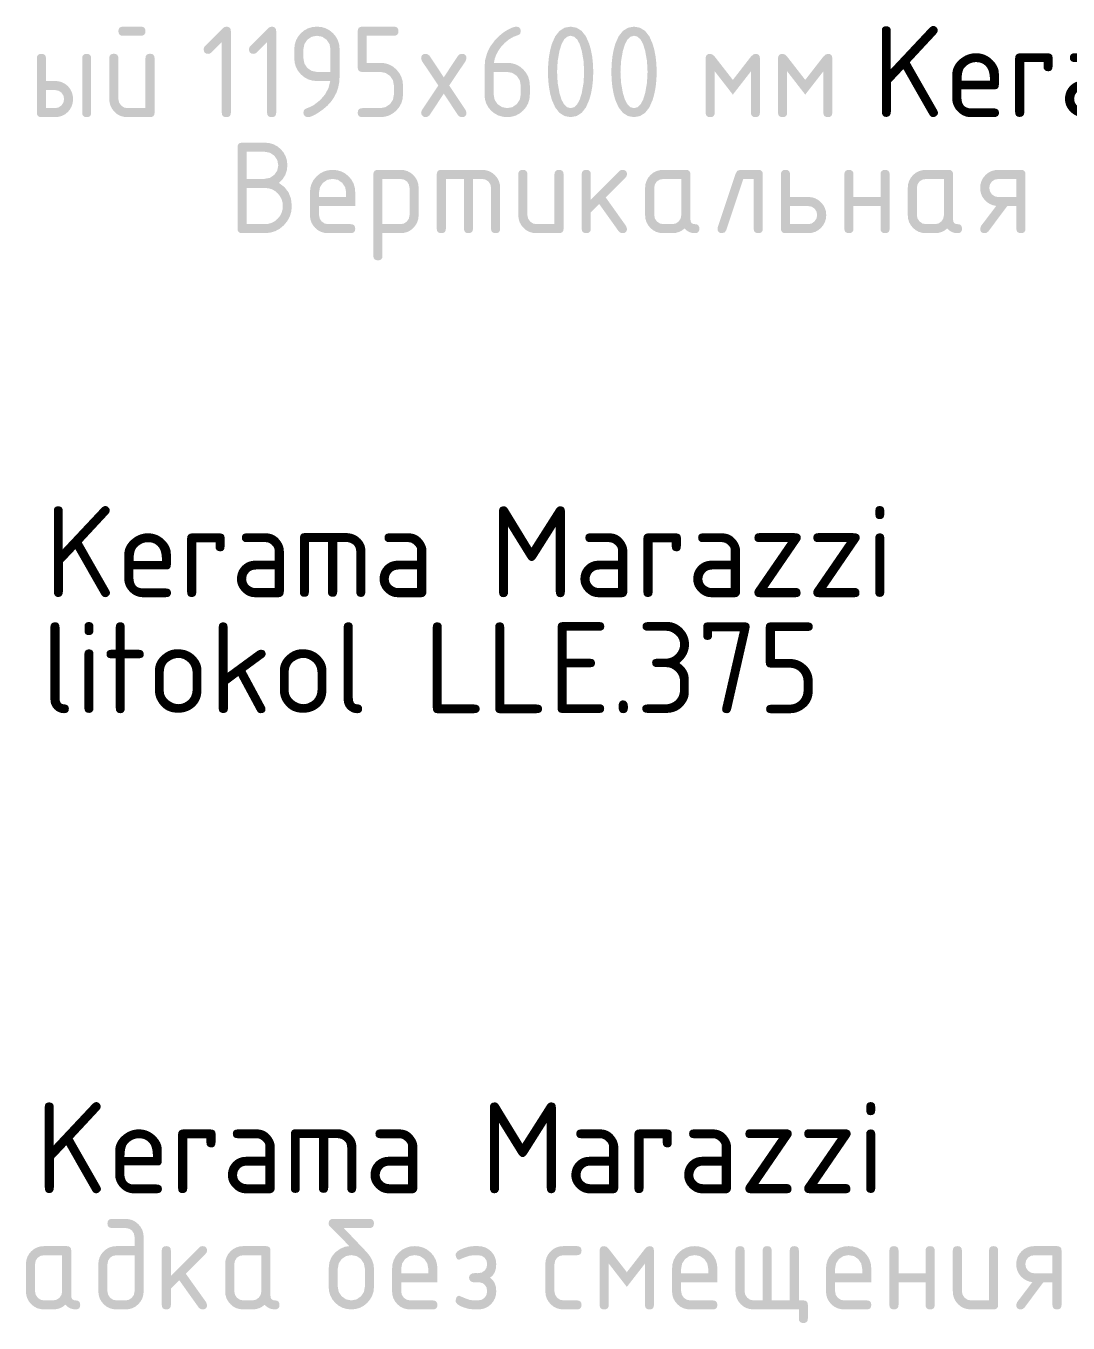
# Model space of a CAD drawing. Header units: millimetres. Extents: x 0 to 1189, y 0 to 841.
# Drawn here: x 1073.55 to 1108.41, y 385.79 to 429.18 of the extents above; entities that cross this region are included whole.
import ezdxf

# ---------------------------------------------------------------- set-up
doc = ezdxf.new("R2010")
doc.units = ezdxf.units.MM

msp = doc.modelspace()

# ---------------------------------------------------------------- hatches: boundary and pattern name
h = msp.add_hatch(color=7)
h.paths.add_polyline_path([(1077.851934, 428.094828), (1077.851934, 426.274715), (1077.842417, 426.208526), (1077.813831, 426.162336), (1077.766125, 426.135266), (1077.699247, 426.126438), (1076.941877, 426.126438), (1076.819464, 426.136903), (1076.707129, 426.168813), (1076.605231, 426.222944), (1076.514134, 426.300071), (1076.436318, 426.393709), (1076.380671, 426.496855), (1076.347245, 426.609509), (1076.336092, 426.731673), (1076.336092, 428.094828), (1076.345609, 428.161706), (1076.374195, 428.209412), (1076.4219, 428.237997), (1076.488778, 428.247515), (1076.555338, 428.237997), (1076.60288, 428.209412), (1076.631405, 428.161706), (1076.640914, 428.094828), (1076.640914, 426.731673), (1076.663238, 426.616537), (1076.730211, 426.520006), (1076.827982, 426.449657), (1076.941877, 426.42685), (1077.547112, 426.42685), (1077.547112, 428.094828), (1077.55662, 428.161706), (1077.585146, 428.209412), (1077.632688, 428.237997), (1077.699247, 428.247515), (1077.766125, 428.237997), (1077.813831, 428.209412), (1077.842417, 428.161706)])
h.paths.add_polyline_path([(1077.394425, 428.848339), (1076.789191, 428.848339), (1076.724862, 428.857856), (1076.678465, 428.886442), (1076.650362, 428.934148), (1076.640914, 429.001026), (1076.650362, 429.067585), (1076.678465, 429.115127), (1076.724862, 429.143653), (1076.789191, 429.153161), (1077.394425, 429.153161), (1077.461303, 429.143653), (1077.509009, 429.115127), (1077.537595, 429.067585), (1077.547112, 429.001026), (1077.537595, 428.934148), (1077.509009, 428.886442), (1077.461303, 428.857856)])
h = msp.add_hatch(color=7)
h.dxf.hatch_style = 2
h.paths.add_polyline_path([(1080.100305, 428.636673), (1079.753039, 428.289407), (1079.704876, 428.2553), (1079.647206, 428.243105), (1079.580328, 428.252613), (1079.532622, 428.281139), (1079.504036, 428.328681), (1079.494519, 428.39524), (1079.504579, 428.453118), (1079.536963, 428.501074), (1080.129519, 429.094181), (1080.190979, 429.137934), (1080.25244, 429.153161), (1080.318999, 429.143653), (1080.366542, 429.115127), (1080.395067, 429.067585), (1080.404575, 429.001026), (1080.404575, 426.274715), (1080.395067, 426.208526), (1080.366542, 426.162336), (1080.318999, 426.135266), (1080.25244, 426.126438), (1080.185881, 426.135266), (1080.138338, 426.162336), (1080.109813, 426.208526), (1080.100305, 426.274715)])
h = msp.add_hatch(color=7)
h.dxf.hatch_style = 2
h.paths.add_polyline_path([(1081.616315, 428.636673), (1081.269049, 428.289407), (1081.220887, 428.2553), (1081.163216, 428.243105), (1081.096338, 428.252613), (1081.048632, 428.281139), (1081.020046, 428.328681), (1081.010529, 428.39524), (1081.020589, 428.453118), (1081.052973, 428.501074), (1081.645529, 429.094181), (1081.70699, 429.137934), (1081.76845, 429.153161), (1081.835009, 429.143653), (1081.882552, 429.115127), (1081.911077, 429.067585), (1081.920586, 429.001026), (1081.920586, 426.274715), (1081.911077, 426.208526), (1081.882552, 426.162336), (1081.835009, 426.135266), (1081.76845, 426.126438), (1081.701891, 426.135266), (1081.654349, 426.162336), (1081.625823, 426.208526), (1081.616315, 426.274715)])
h = msp.add_hatch(color=7)
h.paths.add_polyline_path([(1083.737559, 427.63787), (1083.737559, 428.39524), (1083.705244, 428.570665), (1083.60637, 428.71715), (1083.459471, 428.816024), (1083.28446, 428.848339), (1083.109449, 428.816024), (1082.96255, 428.71715), (1082.863676, 428.570665), (1082.831361, 428.39524), (1082.831361, 428.094828), (1082.863676, 427.917681), (1082.96255, 427.76906), (1083.109449, 427.671632), (1083.28446, 427.63787)])
h.paths.add_polyline_path([(1082.979638, 426.126438), (1082.925068, 426.136498), (1082.873805, 426.168882), (1082.841421, 426.220145), (1082.831361, 426.274715), (1082.849896, 426.360774), (1082.90357, 426.405904), (1083.055706, 426.466193), (1083.183037, 426.532684), (1083.397985, 426.701769), (1083.560688, 426.891525), (1083.670991, 427.101951), (1083.72874, 427.333048), (1083.28446, 427.333048), (1083.131963, 427.347251), (1082.991765, 427.389617), (1082.863556, 427.459785), (1082.747025, 427.557393), (1082.65002, 427.674096), (1082.581178, 427.801857), (1082.540139, 427.94078), (1082.526539, 428.090969), (1082.526539, 428.39524), (1082.540139, 428.547746), (1082.581178, 428.688004), (1082.65002, 428.816377), (1082.747025, 428.933226), (1082.863556, 429.030146), (1082.991765, 429.098798), (1083.131963, 429.139648), (1083.28446, 429.153161), (1083.436957, 429.139648), (1083.577156, 429.098798), (1083.705365, 429.030146), (1083.821895, 428.933226), (1083.91704, 428.818927), (1083.986088, 428.691863), (1084.028162, 428.552087), (1084.042381, 428.39965), (1084.042381, 427.489594), (1084.031073, 427.301077), (1083.997182, 427.122889), (1083.94076, 426.955023), (1083.861858, 426.797474), (1083.760529, 426.650234), (1083.636825, 426.513297), (1083.490796, 426.386656), (1083.322494, 426.270305), (1083.215438, 426.206666), (1083.122541, 426.161785), (1083.043906, 426.135197)])
h = msp.add_hatch(color=7)
h.dxf.hatch_style = 2
h.paths.add_polyline_path([(1084.6482, 427.790006), (1084.6482, 429.001026), (1084.657717, 429.067585), (1084.686303, 429.115127), (1084.734009, 429.143653), (1084.800886, 429.153161), (1085.85922, 429.153161), (1085.925779, 429.143653), (1085.973321, 429.115127), (1086.001847, 429.067585), (1086.011355, 429.001026), (1086.001847, 428.934148), (1085.973321, 428.886442), (1085.925779, 428.857856), (1085.85922, 428.848339), (1084.953022, 428.848339), (1084.953022, 427.942693), (1085.406121, 427.942693), (1085.556697, 427.929093), (1085.69668, 427.888053), (1085.824777, 427.819212), (1085.939697, 427.722206), (1086.037073, 427.603196), (1086.107267, 427.47416), (1086.149762, 427.334788), (1086.164042, 427.184771), (1086.164042, 426.884359), (1086.149762, 426.731853), (1086.107267, 426.591595), (1086.037073, 426.463222), (1085.939697, 426.346373), (1085.822917, 426.249686), (1085.695027, 426.181008), (1085.556077, 426.140029), (1085.406121, 426.126438), (1084.800886, 426.126438), (1084.734009, 426.135266), (1084.686303, 426.162336), (1084.657717, 426.208526), (1084.6482, 426.274715), (1084.657717, 426.341274), (1084.686303, 426.388817), (1084.734009, 426.417342), (1084.800886, 426.42685), (1085.406121, 426.42685), (1085.581132, 426.46137), (1085.728031, 426.562449), (1085.826905, 426.707488), (1085.85922, 426.884359), (1085.85922, 427.184771), (1085.826905, 427.359782), (1085.728031, 427.506681), (1085.581132, 427.605555), (1085.406121, 427.63787), (1084.800886, 427.63787), (1084.734009, 427.647379), (1084.686303, 427.675904), (1084.657717, 427.723447)])
h = msp.add_hatch(color=7)
h.paths.add_polyline_path([(1089.196343, 427.63787), (1089.196343, 426.884359), (1089.228658, 426.707488), (1089.327532, 426.562449), (1089.474431, 426.46137), (1089.649442, 426.42685), (1089.824453, 426.46137), (1089.971352, 426.562449), (1090.070226, 426.708935), (1090.102541, 426.884359), (1090.102541, 427.184771), (1090.070226, 427.359782), (1089.971352, 427.506681), (1089.824453, 427.605555), (1089.649442, 427.63787)])
h.paths.add_polyline_path([(1089.949854, 429.153161), (1090.016732, 429.143653), (1090.064438, 429.115127), (1090.093024, 429.067585), (1090.102541, 429.001026), (1090.083524, 428.913589), (1090.026473, 428.873695), (1089.863408, 428.815103), (1089.711247, 428.72783), (1089.569524, 428.611928), (1089.437775, 428.467449), (1089.34903, 428.339645), (1089.280128, 428.209825), (1089.231896, 428.077628), (1089.205163, 427.942693), (1089.649442, 427.942693), (1089.802482, 427.929093), (1089.943584, 427.888053), (1090.071974, 427.819212), (1090.186877, 427.722206), (1090.283882, 427.605676), (1090.352724, 427.477467), (1090.393764, 427.337269), (1090.407363, 427.184771), (1090.407363, 426.884359), (1090.393083, 426.731233), (1090.350588, 426.589941), (1090.280394, 426.461362), (1090.183018, 426.346373), (1090.068099, 426.249686), (1089.940001, 426.181008), (1089.800019, 426.140029), (1089.649442, 426.126438), (1089.496945, 426.139969), (1089.356747, 426.180526), (1089.228537, 426.248059), (1089.112007, 426.342515), (1089.015002, 426.458976), (1088.94616, 426.586703), (1088.905121, 426.725592), (1088.891521, 426.87554), (1088.891521, 427.790006), (1088.913001, 428.039276), (1088.977373, 428.272733), (1089.084532, 428.490273), (1089.234377, 428.691794), (1089.370415, 428.8325), (1089.511983, 428.950107), (1089.659855, 429.045493), (1089.814807, 429.119537), (1089.893493, 429.144204)])
h = msp.add_hatch(color=7)
h.paths.add_polyline_path([(1092.224202, 427.63787), (1092.204633, 428.004566), (1092.143724, 428.348938), (1092.075348, 428.568124), (1091.990693, 428.724109), (1091.889399, 428.817359), (1091.771103, 428.848339), (1091.654434, 428.81729), (1091.552959, 428.723558), (1091.4674, 428.566263), (1091.398481, 428.344528), (1091.337572, 427.999054), (1091.318004, 427.63787), (1091.337572, 427.274757), (1091.398481, 426.930661), (1091.466858, 426.710787), (1091.551512, 426.553285), (1091.652807, 426.45852), (1091.771103, 426.42685), (1091.889399, 426.45852), (1091.990693, 426.553285), (1092.075348, 426.710787), (1092.143724, 426.930661), (1092.204633, 427.274757)])
h.paths.add_polyline_path([(1092.529024, 427.63787), (1092.520316, 427.376749), (1092.494504, 427.133508), (1092.452052, 426.908458), (1092.393425, 426.701907), (1092.282622, 426.449674), (1092.141175, 426.269892), (1091.970272, 426.16225), (1091.771103, 426.126438), (1091.570236, 426.16225), (1091.399032, 426.269892), (1091.257181, 426.449674), (1091.144371, 426.701907), (1091.088293, 426.908458), (1091.04715, 427.133508), (1091.02182, 427.376749), (1091.013182, 427.63787), (1091.02182, 427.9013), (1091.04715, 428.145815), (1091.088293, 428.371314), (1091.144371, 428.577693), (1091.257181, 428.830158), (1091.399032, 429.009914), (1091.570236, 429.117427), (1091.771103, 429.153161), (1091.970272, 429.117427), (1092.141175, 429.009914), (1092.282622, 428.830158), (1092.393425, 428.577693), (1092.452052, 428.369454), (1092.494504, 428.144162), (1092.520316, 427.90068)])
h = msp.add_hatch(color=7)
h.paths.add_polyline_path([(1094.345862, 427.63787), (1094.326294, 428.004566), (1094.265385, 428.348938), (1094.197008, 428.568124), (1094.112354, 428.724109), (1094.011059, 428.817359), (1093.892763, 428.848339), (1093.776095, 428.81729), (1093.67462, 428.723558), (1093.589061, 428.566263), (1093.520142, 428.344528), (1093.459232, 427.999054), (1093.439664, 427.63787), (1093.459232, 427.274757), (1093.520142, 426.930661), (1093.588518, 426.710787), (1093.673173, 426.553285), (1093.774467, 426.45852), (1093.892763, 426.42685), (1094.011059, 426.45852), (1094.112354, 426.553285), (1094.197008, 426.710787), (1094.265385, 426.930661), (1094.326294, 427.274757)])
h.paths.add_polyline_path([(1094.650684, 427.63787), (1094.641977, 427.376749), (1094.616164, 427.133508), (1094.573712, 426.908458), (1094.515085, 426.701907), (1094.404282, 426.449674), (1094.262835, 426.269892), (1094.091933, 426.16225), (1093.892763, 426.126438), (1093.691897, 426.16225), (1093.520693, 426.269892), (1093.378841, 426.449674), (1093.266031, 426.701907), (1093.209954, 426.908458), (1093.168811, 427.133508), (1093.143481, 427.376749), (1093.134842, 427.63787), (1093.143481, 427.9013), (1093.168811, 428.145815), (1093.209954, 428.371314), (1093.266031, 428.577693), (1093.378841, 428.830158), (1093.520693, 429.009914), (1093.691897, 429.117427), (1093.892763, 429.153161), (1094.091933, 429.117427), (1094.262835, 429.009914), (1094.404282, 428.830158), (1094.515085, 428.577693), (1094.573712, 428.369454), (1094.616164, 428.144162), (1094.641977, 427.90068)])
h = msp.add_hatch(color=7)
h.paths.add_polyline_path([(1075.124744, 426.731673), (1075.113659, 426.609509), (1075.080715, 426.496855), (1075.026377, 426.393709), (1074.951111, 426.300071), (1074.857473, 426.222944), (1074.754327, 426.168813), (1074.641672, 426.136903), (1074.519509, 426.126438), (1074.06641, 426.126438), (1073.999532, 426.135266), (1073.951826, 426.162336), (1073.923241, 426.208526), (1073.913724, 426.274715), (1073.913724, 428.094828), (1073.923241, 428.159156), (1073.951826, 428.205553), (1073.999532, 428.233657), (1074.06641, 428.243105), (1074.132969, 428.233657), (1074.180512, 428.205553), (1074.209037, 428.159156), (1074.218546, 428.094828), (1074.218546, 427.336907), (1074.519509, 427.336907), (1074.641672, 427.325908), (1074.754327, 427.293154), (1074.857473, 427.239006), (1074.951111, 427.163825), (1075.026377, 427.070101), (1075.080715, 426.966766), (1075.113659, 426.853922)])
h.paths.add_polyline_path([(1074.82378, 426.731673), (1074.801731, 426.849219), (1074.735034, 426.947749), (1074.63678, 427.010863), (1074.519509, 427.032636), (1074.218546, 427.032636), (1074.218546, 426.42685), (1074.519509, 426.42685), (1074.63678, 426.449175), (1074.735034, 426.516147), (1074.801731, 426.614401)])
h.paths.add_polyline_path([(1075.429566, 428.094828), (1075.439074, 428.159156), (1075.467599, 428.205553), (1075.515142, 428.233657), (1075.581701, 428.243105), (1075.64603, 428.233657), (1075.692426, 428.205553), (1075.72053, 428.159156), (1075.729978, 428.094828), (1075.729978, 426.274715), (1075.72053, 426.208526), (1075.692426, 426.162336), (1075.64603, 426.135266), (1075.581701, 426.126438), (1075.515142, 426.135266), (1075.467599, 426.162336), (1075.439074, 426.208526), (1075.429566, 426.274715)])
h = msp.add_hatch(color=7)
h.dxf.hatch_style = 2
h.paths.add_polyline_path([(1087.709682, 427.184771), (1088.260347, 426.359051), (1088.285702, 426.274715), (1088.276185, 426.208526), (1088.2476, 426.162336), (1088.199894, 426.135266), (1088.133016, 426.126438), (1088.060118, 426.142217), (1088.006236, 426.189828), (1087.527781, 426.909715), (1087.049327, 426.189828), (1086.995445, 426.142217), (1086.922547, 426.126438), (1086.864876, 426.136498), (1086.816714, 426.168882), (1086.782125, 426.218698), (1086.76986, 426.274715), (1086.795216, 426.359051), (1087.34588, 427.184771), (1086.795216, 428.006082), (1086.76986, 428.094828), (1086.779377, 428.159156), (1086.807963, 428.205553), (1086.855669, 428.233657), (1086.922547, 428.243105), (1086.995445, 428.227326), (1087.049327, 428.179715), (1087.527781, 427.459828), (1088.006236, 428.179715), (1088.060118, 428.227326), (1088.133016, 428.243105), (1088.199894, 428.234277), (1088.2476, 428.207207), (1088.276185, 428.161017), (1088.285702, 428.094828), (1088.260347, 428.006082)])
h = msp.add_hatch(color=7)
h.dxf.hatch_style = 2
h.paths.add_polyline_path([(1097.19888, 426.879949), (1096.593646, 427.658817), (1096.593646, 426.274715), (1096.584137, 426.208526), (1096.555612, 426.162336), (1096.508069, 426.135266), (1096.44151, 426.126438), (1096.374632, 426.135266), (1096.326926, 426.162336), (1096.298341, 426.208526), (1096.288824, 426.274715), (1096.288824, 428.094828), (1096.298341, 428.159156), (1096.326926, 428.205553), (1096.374632, 428.233657), (1096.44151, 428.243105), (1096.517578, 428.220298), (1096.593646, 428.149949), (1097.19888, 427.371082), (1097.804666, 428.149949), (1097.880733, 428.220298), (1097.956801, 428.243105), (1098.02113, 428.233657), (1098.067526, 428.205553), (1098.09563, 428.159156), (1098.105078, 428.094828), (1098.105078, 426.274715), (1098.09563, 426.208526), (1098.067526, 426.162336), (1098.02113, 426.135266), (1097.956801, 426.126438), (1097.890242, 426.135266), (1097.842699, 426.162336), (1097.814174, 426.208526), (1097.804666, 426.274715), (1097.804666, 427.658817)])
h = msp.add_hatch(color=7)
h.dxf.hatch_style = 2
h.paths.add_polyline_path([(1099.621248, 426.879949), (1099.016014, 427.658817), (1099.016014, 426.274715), (1099.006505, 426.208526), (1098.97798, 426.162336), (1098.930438, 426.135266), (1098.863878, 426.126438), (1098.797, 426.135266), (1098.749294, 426.162336), (1098.720709, 426.208526), (1098.711192, 426.274715), (1098.711192, 428.094828), (1098.720709, 428.159156), (1098.749294, 428.205553), (1098.797, 428.233657), (1098.863878, 428.243105), (1098.939946, 428.220298), (1099.016014, 428.149949), (1099.621248, 427.371082), (1100.227034, 428.149949), (1100.303101, 428.220298), (1100.379169, 428.243105), (1100.443498, 428.233657), (1100.489895, 428.205553), (1100.517998, 428.159156), (1100.527446, 428.094828), (1100.527446, 426.274715), (1100.517998, 426.208526), (1100.489895, 426.162336), (1100.443498, 426.135266), (1100.379169, 426.126438), (1100.31261, 426.135266), (1100.265068, 426.162336), (1100.236542, 426.208526), (1100.227034, 426.274715), (1100.227034, 427.658817)])
h = msp.add_hatch(color=7)
h.paths.add_polyline_path([(1082.011614, 423.92653), (1082.200439, 423.782886), (1082.335315, 423.60586), (1082.41624, 423.395554), (1082.443215, 423.152072), (1082.426567, 422.970938), (1082.376587, 422.803084), (1082.293224, 422.64877), (1082.176427, 422.508253), (1082.03846, 422.392377), (1081.885454, 422.310504), (1081.718083, 422.261911), (1081.537017, 422.245874), (1080.779648, 422.245874), (1080.71277, 422.254702), (1080.665064, 422.281772), (1080.636478, 422.327962), (1080.626961, 422.394151), (1080.626961, 425.120462), (1080.636478, 425.187021), (1080.665064, 425.234563), (1080.71277, 425.263089), (1080.779648, 425.272597), (1081.537017, 425.272597), (1081.689523, 425.259084), (1081.829782, 425.218234), (1081.958154, 425.149582), (1082.075003, 425.052662), (1082.170062, 424.938294), (1082.238921, 424.810748), (1082.280805, 424.669663), (1082.294938, 424.514676), (1082.276869, 424.342551), (1082.223143, 424.187323), (1082.134483, 424.048736)])
h.paths.add_polyline_path([(1080.931783, 424.967775), (1080.931783, 424.062129), (1081.537017, 424.062129), (1081.710788, 424.096373), (1081.858927, 424.197176), (1081.957801, 424.34187), (1081.990116, 424.514676), (1081.957801, 424.690101), (1081.858927, 424.836586), (1081.710788, 424.93546), (1081.537017, 424.967775)])
h.paths.add_polyline_path([(1080.931783, 423.757307), (1080.931783, 422.546287), (1081.537017, 422.546287), (1081.65943, 422.55744), (1081.771766, 422.590866), (1081.873663, 422.646513), (1081.96476, 422.724329), (1082.042576, 422.815426), (1082.098223, 422.917323), (1082.131649, 423.029659), (1082.142803, 423.152072), (1082.131649, 423.274235), (1082.098223, 423.38689), (1082.042576, 423.490036), (1081.96476, 423.583674), (1081.873663, 423.660801), (1081.771766, 423.714932), (1081.65943, 423.746842), (1081.537017, 423.757307)])
h = msp.add_hatch(color=7)
h.paths.add_polyline_path([(1083.807337, 424.062129), (1083.632326, 424.029814), (1083.485428, 423.930939), (1083.386553, 423.78404), (1083.354238, 423.60903), (1083.354238, 423.456343), (1084.260436, 423.456343), (1084.260436, 423.60903), (1084.228121, 423.78404), (1084.129247, 423.930939), (1083.982348, 424.029814)])
h.paths.add_polyline_path([(1083.354238, 423.152072), (1083.354238, 422.851109), (1083.376563, 422.735491), (1083.443535, 422.635583), (1083.541307, 422.568611), (1083.655202, 422.546287), (1084.412572, 422.546287), (1084.47945, 422.536778), (1084.527156, 422.508253), (1084.555741, 422.46071), (1084.565258, 422.394151), (1084.555741, 422.327962), (1084.527156, 422.281772), (1084.47945, 422.254702), (1084.412572, 422.245874), (1083.655202, 422.245874), (1083.532789, 422.256339), (1083.420453, 422.288249), (1083.318556, 422.34238), (1083.227459, 422.419507), (1083.149643, 422.512525), (1083.093996, 422.614637), (1083.06057, 422.727085), (1083.049416, 422.851109), (1083.049416, 423.60462), (1083.063016, 423.757126), (1083.104056, 423.897384), (1083.172897, 424.025757), (1083.269902, 424.142606), (1083.386433, 424.239293), (1083.514642, 424.307971), (1083.65484, 424.34895), (1083.807337, 424.362541), (1083.959834, 424.34901), (1084.100033, 424.308453), (1084.228242, 424.24092), (1084.344772, 424.146465), (1084.441777, 424.029934), (1084.510619, 423.901725), (1084.551659, 423.761527), (1084.565258, 423.60903), (1084.565258, 423.152072)])
h = msp.add_hatch(color=7)
h.paths.add_polyline_path([(1085.171164, 424.214264), (1085.180681, 424.278593), (1085.209267, 424.324989), (1085.256973, 424.353093), (1085.323851, 424.362541), (1086.081221, 424.362541), (1086.203633, 424.351456), (1086.315969, 424.318513), (1086.417867, 424.264175), (1086.508964, 424.188908), (1086.58678, 424.09527), (1086.642427, 423.992124), (1086.675853, 423.87947), (1086.687006, 423.757307), (1086.687006, 422.851109), (1086.675853, 422.728946), (1086.642427, 422.616291), (1086.58678, 422.513145), (1086.508964, 422.419507), (1086.417867, 422.34238), (1086.315969, 422.288249), (1086.203633, 422.256339), (1086.081221, 422.245874), (1085.475986, 422.245874), (1085.475986, 421.484095), (1085.466478, 421.419766), (1085.437952, 421.373369), (1085.39041, 421.345266), (1085.323851, 421.335818), (1085.256973, 421.345266), (1085.209267, 421.373369), (1085.180681, 421.419766), (1085.171164, 421.484095)])
h.paths.add_polyline_path([(1085.475986, 424.057719), (1085.475986, 422.546287), (1086.081221, 422.546287), (1086.196769, 422.568611), (1086.292887, 422.635583), (1086.35986, 422.733838), (1086.382184, 422.851109), (1086.382184, 423.757307), (1086.360411, 423.874578), (1086.297297, 423.972832), (1086.198974, 424.037599), (1086.081221, 424.057719)])
h = msp.add_hatch(color=7)
h.dxf.hatch_style = 2
h.paths.add_polyline_path([(1087.445599, 424.362541), (1088.808754, 424.362541), (1088.930228, 424.351456), (1089.041367, 424.318513), (1089.142997, 424.264175), (1089.235946, 424.188908), (1089.313762, 424.09527), (1089.369409, 423.992124), (1089.402835, 423.87947), (1089.413988, 423.757307), (1089.413988, 422.394151), (1089.404471, 422.327962), (1089.375886, 422.281772), (1089.32818, 422.254702), (1089.261302, 422.245874), (1089.194742, 422.254702), (1089.1472, 422.281772), (1089.118675, 422.327962), (1089.109166, 422.394151), (1089.109166, 423.757307), (1089.087393, 423.874578), (1089.024279, 423.972832), (1088.926025, 424.037599), (1088.808754, 424.057719), (1088.503932, 424.057719), (1088.503932, 422.394151), (1088.494415, 422.327962), (1088.465829, 422.281772), (1088.418123, 422.254702), (1088.351245, 422.245874), (1088.287149, 422.254702), (1088.240727, 422.281772), (1088.212494, 422.327962), (1088.202968, 422.394151), (1088.202968, 424.057719), (1087.597734, 424.057719), (1087.597734, 422.394151), (1087.588225, 422.327962), (1087.5597, 422.281772), (1087.512158, 422.254702), (1087.445599, 422.245874), (1087.378721, 422.254702), (1087.331015, 422.281772), (1087.302429, 422.327962), (1087.292912, 422.394151), (1087.292912, 424.214264), (1087.302429, 424.278593), (1087.331015, 424.324989), (1087.378721, 424.353093)])
h = msp.add_hatch(color=7)
h.dxf.hatch_style = 2
h.paths.add_polyline_path([(1091.536152, 424.214264), (1091.536152, 422.394151), (1091.526635, 422.327962), (1091.498049, 422.281772), (1091.450343, 422.254702), (1091.383466, 422.245874), (1090.626096, 422.245874), (1090.503683, 422.256339), (1090.391347, 422.288249), (1090.28945, 422.34238), (1090.198353, 422.419507), (1090.120537, 422.512525), (1090.06489, 422.614637), (1090.031464, 422.727085), (1090.02031, 422.851109), (1090.02031, 424.214264), (1090.029827, 424.278593), (1090.058413, 424.324989), (1090.106119, 424.353093), (1090.172997, 424.362541), (1090.239556, 424.353093), (1090.287098, 424.324989), (1090.315624, 424.278593), (1090.325132, 424.214264), (1090.325132, 422.851109), (1090.347456, 422.735491), (1090.414429, 422.635583), (1090.512201, 422.568611), (1090.626096, 422.546287), (1091.23133, 422.546287), (1091.23133, 424.214264), (1091.240839, 424.278593), (1091.269364, 424.324989), (1091.316906, 424.353093), (1091.383466, 424.362541), (1091.450343, 424.353093), (1091.498049, 424.324989), (1091.526635, 424.278593)])
h = msp.add_hatch(color=7)
h.dxf.hatch_style = 2
h.paths.add_polyline_path([(1092.44688, 423.367597), (1093.39938, 424.320097), (1093.445889, 424.352481), (1093.505213, 424.362541), (1093.572091, 424.353093), (1093.619797, 424.324989), (1093.648383, 424.278593), (1093.6579, 424.214264), (1093.645635, 424.156593), (1093.611047, 424.108431), (1092.946281, 423.439807), (1093.628134, 422.482897), (1093.6579, 422.394151), (1093.648383, 422.327962), (1093.619797, 422.281772), (1093.572091, 422.254702), (1093.505213, 422.245874), (1093.432315, 422.261653), (1093.378434, 422.309264), (1092.726346, 423.22373), (1092.44688, 422.940405), (1092.44688, 422.394151), (1092.437372, 422.327962), (1092.408846, 422.281772), (1092.361304, 422.254702), (1092.294745, 422.245874), (1092.227867, 422.254702), (1092.180161, 422.281772), (1092.151575, 422.327962), (1092.142058, 422.394151), (1092.142058, 424.214264), (1092.151575, 424.278593), (1092.180161, 424.324989), (1092.227867, 424.353093), (1092.294745, 424.362541), (1092.361304, 424.353093), (1092.408846, 424.324989), (1092.437372, 424.278593), (1092.44688, 424.214264)])
h = msp.add_hatch(color=7)
h.paths.add_polyline_path([(1095.474826, 424.057719), (1094.869591, 424.057719), (1094.751838, 424.035946), (1094.653515, 423.972832), (1094.590401, 423.874578), (1094.568628, 423.757307), (1094.568628, 422.851109), (1094.590952, 422.735491), (1094.657925, 422.635583), (1094.755696, 422.568611), (1094.869591, 422.546287), (1095.173862, 422.546287), (1095.289411, 422.568611), (1095.385529, 422.635583), (1095.452502, 422.733838), (1095.474826, 422.851109)])
h.paths.add_polyline_path([(1096.08006, 422.394151), (1096.070612, 422.327962), (1096.042509, 422.281772), (1095.996112, 422.254702), (1095.931783, 422.245874), (1095.829386, 422.255452), (1095.737687, 422.284459), (1095.656219, 422.333311), (1095.584518, 422.402419), (1095.49485, 422.333311), (1095.39676, 422.284459), (1095.289884, 422.255452), (1095.173862, 422.245874), (1094.869591, 422.245874), (1094.747178, 422.256339), (1094.634843, 422.288249), (1094.532945, 422.34238), (1094.441848, 422.419507), (1094.364032, 422.512525), (1094.308385, 422.614637), (1094.274959, 422.727085), (1094.263806, 422.851109), (1094.263806, 423.757307), (1094.274959, 423.87947), (1094.308385, 423.992124), (1094.364032, 424.09527), (1094.441848, 424.188908), (1094.532945, 424.264175), (1094.634843, 424.318513), (1094.747178, 424.351456), (1094.869591, 424.362541), (1095.626961, 424.362541), (1095.693839, 424.353093), (1095.741545, 424.324989), (1095.770131, 424.278593), (1095.779648, 424.214264), (1095.779648, 422.698973), (1095.789156, 422.632095), (1095.817682, 422.584389), (1095.865224, 422.555804), (1095.931783, 422.546287), (1095.996112, 422.536778), (1096.042509, 422.508253), (1096.070612, 422.46071)])
h = msp.add_hatch(color=7)
h.dxf.hatch_style = 2
h.paths.add_polyline_path([(1097.444182, 424.362541), (1098.049417, 424.362541), (1098.116294, 424.353093), (1098.164, 424.324989), (1098.192586, 424.278593), (1098.202103, 424.214264), (1098.202103, 422.394151), (1098.192586, 422.327962), (1098.164, 422.281772), (1098.116294, 422.254702), (1098.049417, 422.245874), (1097.982857, 422.254702), (1097.935315, 422.281772), (1097.90679, 422.327962), (1097.897281, 422.394151), (1097.897281, 424.057719), (1097.550015, 424.057719), (1096.978405, 422.347298), (1096.927693, 422.271161), (1096.838948, 422.245874), (1096.77207, 422.255383), (1096.724364, 422.283908), (1096.695778, 422.33145), (1096.686261, 422.39801), (1096.695081, 422.444863), (1097.292047, 424.23962), (1097.351991, 424.332913)])
h = msp.add_hatch(color=7)
h.paths.add_polyline_path([(1100.323851, 422.851109), (1100.312697, 422.728946), (1100.279271, 422.616291), (1100.223625, 422.513145), (1100.145808, 422.419507), (1100.054711, 422.34238), (1099.952814, 422.288249), (1099.840478, 422.256339), (1099.718065, 422.245874), (1098.960696, 422.245874), (1098.893818, 422.254702), (1098.846112, 422.281772), (1098.817526, 422.327962), (1098.808009, 422.394151), (1098.808009, 424.214264), (1098.817526, 424.278593), (1098.846112, 424.324989), (1098.893818, 424.353093), (1098.960696, 424.362541), (1099.027255, 424.353093), (1099.074797, 424.324989), (1099.103323, 424.278593), (1099.112831, 424.214264), (1099.112831, 423.456343), (1099.718065, 423.456343), (1099.840478, 423.445276), (1099.952814, 423.412039), (1100.054711, 423.356582), (1100.145808, 423.278852), (1100.223625, 423.187677), (1100.279271, 423.085651), (1100.312697, 422.973289)])
h.paths.add_polyline_path([(1100.019029, 422.851109), (1099.997256, 422.968655), (1099.934142, 423.067185), (1099.835819, 423.130299), (1099.718065, 423.152072), (1099.112831, 423.152072), (1099.112831, 422.546287), (1099.718065, 422.546287), (1099.833614, 422.568611), (1099.929732, 422.635583), (1099.996705, 422.733838)])
h = msp.add_hatch(color=7)
h.dxf.hatch_style = 2
h.paths.add_polyline_path([(1101.234579, 423.152072), (1101.234579, 422.394151), (1101.22507, 422.327962), (1101.196545, 422.281772), (1101.149003, 422.254702), (1101.082443, 422.245874), (1101.015565, 422.254702), (1100.967859, 422.281772), (1100.939274, 422.327962), (1100.929757, 422.394151), (1100.929757, 424.214264), (1100.939274, 424.278593), (1100.967859, 424.324989), (1101.015565, 424.353093), (1101.082443, 424.362541), (1101.149003, 424.353093), (1101.196545, 424.324989), (1101.22507, 424.278593), (1101.234579, 424.214264), (1101.234579, 423.456343), (1102.140777, 423.456343), (1102.140777, 424.214264), (1102.150285, 424.278593), (1102.178811, 424.324989), (1102.226353, 424.353093), (1102.292912, 424.362541), (1102.35979, 424.353093), (1102.407496, 424.324989), (1102.436082, 424.278593), (1102.445599, 424.214264), (1102.445599, 422.394151), (1102.436082, 422.327962), (1102.407496, 422.281772), (1102.35979, 422.254702), (1102.292912, 422.245874), (1102.226353, 422.254702), (1102.178811, 422.281772), (1102.150285, 422.327962), (1102.140777, 422.394151), (1102.140777, 423.152072)])
h = msp.add_hatch(color=7)
h.paths.add_polyline_path([(1104.262525, 424.057719), (1103.65729, 424.057719), (1103.539537, 424.035946), (1103.441214, 423.972832), (1103.3781, 423.874578), (1103.356327, 423.757307), (1103.356327, 422.851109), (1103.378651, 422.735491), (1103.445623, 422.635583), (1103.543395, 422.568611), (1103.65729, 422.546287), (1103.961561, 422.546287), (1104.077109, 422.568611), (1104.173228, 422.635583), (1104.2402, 422.733838), (1104.262525, 422.851109)])
h.paths.add_polyline_path([(1104.867759, 422.394151), (1104.858311, 422.327962), (1104.830207, 422.281772), (1104.783811, 422.254702), (1104.719482, 422.245874), (1104.617085, 422.255452), (1104.525385, 422.284459), (1104.443917, 422.333311), (1104.372216, 422.402419), (1104.282549, 422.333311), (1104.184459, 422.284459), (1104.077583, 422.255452), (1103.961561, 422.245874), (1103.65729, 422.245874), (1103.534877, 422.256339), (1103.422541, 422.288249), (1103.320644, 422.34238), (1103.229547, 422.419507), (1103.151731, 422.512525), (1103.096084, 422.614637), (1103.062658, 422.727085), (1103.051505, 422.851109), (1103.051505, 423.757307), (1103.062658, 423.87947), (1103.096084, 423.992124), (1103.151731, 424.09527), (1103.229547, 424.188908), (1103.320644, 424.264175), (1103.422541, 424.318513), (1103.534877, 424.351456), (1103.65729, 424.362541), (1104.41466, 424.362541), (1104.481538, 424.353093), (1104.529244, 424.324989), (1104.557829, 424.278593), (1104.567347, 424.214264), (1104.567347, 422.698973), (1104.576855, 422.632095), (1104.60538, 422.584389), (1104.652923, 422.555804), (1104.719482, 422.546287), (1104.783811, 422.536778), (1104.830207, 422.508253), (1104.858311, 422.46071)])
h = msp.add_hatch(color=7)
h.paths.add_polyline_path([(1106.011946, 423.155931), (1105.901591, 423.180046), (1105.800073, 423.220698), (1105.708166, 423.278714), (1105.626647, 423.354919), (1105.559769, 423.444147), (1105.512063, 423.540403), (1105.483477, 423.644514), (1105.47396, 423.757307), (1105.485113, 423.87947), (1105.518539, 423.992124), (1105.574186, 424.09527), (1105.652002, 424.188908), (1105.743099, 424.264175), (1105.844997, 424.318513), (1105.957333, 424.351456), (1106.079746, 424.362541), (1106.837115, 424.362541), (1106.903993, 424.353093), (1106.951699, 424.324989), (1106.980285, 424.278593), (1106.989802, 424.214264), (1106.989802, 422.394151), (1106.980285, 422.327962), (1106.951699, 422.281772), (1106.903993, 422.254702), (1106.837115, 422.245874), (1106.770556, 422.254702), (1106.723014, 422.281772), (1106.694488, 422.327962), (1106.68498, 422.394151), (1106.68498, 423.152072), (1106.380158, 423.152072), (1105.749016, 422.305405), (1105.694239, 422.259724), (1105.626647, 422.245874), (1105.559769, 422.254702), (1105.512063, 422.281772), (1105.483477, 422.327962), (1105.47396, 422.394151), (1105.503726, 422.487307)])
h.paths.add_polyline_path([(1105.778782, 423.757307), (1105.801106, 423.641207), (1105.868079, 423.54123), (1105.965851, 423.47474), (1106.079746, 423.452484), (1106.68498, 423.452484), (1106.68498, 424.057719), (1106.079746, 424.057719), (1105.961992, 424.035946), (1105.863669, 423.972832), (1105.800555, 423.874578)])
h = msp.add_hatch(color=7)
h.paths.add_polyline_path([(1077.48618, 388.666313), (1077.48618, 386.850059), (1077.475026, 386.727896), (1077.4416, 386.615241), (1077.385953, 386.512095), (1077.308137, 386.418457), (1077.21456, 386.34133), (1077.111836, 386.287199), (1077.000327, 386.255289), (1076.880394, 386.244824), (1076.576123, 386.244824), (1076.45371, 386.255289), (1076.341374, 386.287199), (1076.239477, 386.34133), (1076.14838, 386.418457), (1076.070564, 386.512095), (1076.014917, 386.615241), (1075.981491, 386.727896), (1075.970338, 386.850059), (1075.970338, 387.756257), (1075.981491, 387.87842), (1076.014917, 387.991074), (1076.070564, 388.09422), (1076.14838, 388.187858), (1076.241338, 388.263125), (1076.343028, 388.317463), (1076.454331, 388.350406), (1076.576123, 388.361491), (1077.181358, 388.361491), (1077.181358, 388.666313), (1077.159585, 388.78386), (1077.096471, 388.882389), (1076.998147, 388.945021), (1076.880394, 388.966725), (1076.423437, 388.966725), (1076.359108, 388.976242), (1076.312711, 389.004828), (1076.284608, 389.052534), (1076.27516, 389.119412), (1076.284608, 389.185971), (1076.312711, 389.233514), (1076.359108, 389.262039), (1076.423437, 389.271547), (1076.880394, 389.271547), (1077.002807, 389.26048), (1077.115143, 389.227243), (1077.21704, 389.171786), (1077.308137, 389.094056), (1077.385953, 389.002649), (1077.4416, 388.900648), (1077.475026, 388.788416)])
h.paths.add_polyline_path([(1077.181358, 386.850059), (1077.181358, 388.056669), (1076.576123, 388.056669), (1076.45837, 388.034896), (1076.360047, 387.971782), (1076.296933, 387.873528), (1076.27516, 387.756257), (1076.27516, 386.850059), (1076.297484, 386.734441), (1076.364457, 386.634534), (1076.462228, 386.567561), (1076.576123, 386.545237), (1076.880394, 386.545237), (1076.995943, 386.567561), (1077.092061, 386.634534), (1077.159033, 386.732788)])
h = msp.add_hatch(color=7)
h.paths.add_polyline_path([(1085.192244, 387.60357), (1085.192244, 386.998336), (1085.177964, 386.848379), (1085.135469, 386.70943), (1085.065275, 386.581539), (1084.967899, 386.464759), (1084.852979, 386.368073), (1084.724882, 386.299395), (1084.584899, 386.258415), (1084.434323, 386.244824), (1084.281826, 386.258415), (1084.141627, 386.299395), (1084.013418, 386.368073), (1083.896888, 386.464759), (1083.799883, 386.581539), (1083.731041, 386.70943), (1083.690001, 386.848379), (1083.676402, 386.998336), (1083.676402, 387.60798), (1083.701008, 387.818957), (1083.774863, 388.000996), (1083.898016, 388.153683), (1084.070521, 388.276604), (1084.225481, 388.341372), (1084.370933, 388.361491), (1083.706167, 389.030115), (1083.68343, 389.065255), (1083.676402, 389.119412), (1083.685919, 389.185971), (1083.714504, 389.233514), (1083.76221, 389.262039), (1083.829088, 389.271547), (1085.043967, 389.271547), (1085.108295, 389.262039), (1085.154692, 389.233514), (1085.182796, 389.185971), (1085.192244, 389.119412), (1085.182796, 389.052534), (1085.154692, 389.004828), (1085.108295, 388.976242), (1085.043967, 388.966725), (1084.180213, 388.966725), (1084.942543, 388.166912), (1085.05109, 388.034241), (1085.129199, 387.896403), (1085.176405, 387.752984)])
h.paths.add_polyline_path([(1084.887422, 387.002745), (1084.887422, 387.60798), (1084.855107, 387.781544), (1084.756232, 387.929889), (1084.609334, 388.028764), (1084.434323, 388.061079), (1084.259312, 388.028764), (1084.112413, 387.929889), (1084.013539, 387.781544), (1083.981224, 387.60798), (1083.981224, 387.002745), (1084.013539, 386.825874), (1084.112413, 386.680836), (1084.259312, 386.579757), (1084.434323, 386.545237), (1084.609334, 386.579757), (1084.756232, 386.680836), (1084.855107, 386.827321)])
h = msp.add_hatch(color=7)
h.paths.add_polyline_path([(1074.758829, 388.056669), (1074.153594, 388.056669), (1074.035841, 388.034896), (1073.937518, 387.971782), (1073.874404, 387.873528), (1073.852631, 387.756257), (1073.852631, 386.850059), (1073.874955, 386.734441), (1073.941928, 386.634534), (1074.039699, 386.567561), (1074.153594, 386.545237), (1074.457865, 386.545237), (1074.573414, 386.567561), (1074.669532, 386.634534), (1074.736504, 386.732788), (1074.758829, 386.850059)])
h.paths.add_polyline_path([(1075.364063, 386.393101), (1075.354615, 386.326912), (1075.326511, 386.280722), (1075.280115, 386.253652), (1075.215786, 386.244824), (1075.113389, 386.254402), (1075.021689, 386.283409), (1074.940222, 386.332261), (1074.86852, 386.401369), (1074.778853, 386.332261), (1074.680763, 386.283409), (1074.573887, 386.254402), (1074.457865, 386.244824), (1074.153594, 386.244824), (1074.031181, 386.255289), (1073.918845, 386.287199), (1073.816948, 386.34133), (1073.725851, 386.418457), (1073.648035, 386.511475), (1073.592388, 386.613587), (1073.558962, 386.726035), (1073.547809, 386.850059), (1073.547809, 387.756257), (1073.558962, 387.87842), (1073.592388, 387.991074), (1073.648035, 388.09422), (1073.725851, 388.187858), (1073.816948, 388.263125), (1073.918845, 388.317463), (1074.031181, 388.350406), (1074.153594, 388.361491), (1074.910964, 388.361491), (1074.977842, 388.352043), (1075.025548, 388.323939), (1075.054134, 388.277543), (1075.063651, 388.213214), (1075.063651, 386.697923), (1075.073159, 386.631045), (1075.101685, 386.583339), (1075.149227, 386.554754), (1075.215786, 386.545237), (1075.280115, 386.535728), (1075.326511, 386.507203), (1075.354615, 386.45966)])
h = msp.add_hatch(color=7)
h.dxf.hatch_style = 2
h.paths.add_polyline_path([(1078.396981, 387.366547), (1079.349481, 388.319047), (1079.39599, 388.351431), (1079.455315, 388.361491), (1079.522192, 388.352043), (1079.569898, 388.323939), (1079.598484, 388.277543), (1079.608001, 388.213214), (1079.595737, 388.155543), (1079.561148, 388.107381), (1078.896382, 387.438757), (1079.578236, 386.481847), (1079.608001, 386.393101), (1079.598484, 386.326912), (1079.569898, 386.280722), (1079.522192, 386.253652), (1079.455315, 386.244824), (1079.382416, 386.260603), (1079.328535, 386.308214), (1078.676447, 387.22268), (1078.396981, 386.939356), (1078.396981, 386.393101), (1078.387473, 386.326912), (1078.358947, 386.280722), (1078.311405, 386.253652), (1078.244846, 386.244824), (1078.177968, 386.253652), (1078.130262, 386.280722), (1078.101676, 386.326912), (1078.092159, 386.393101), (1078.092159, 388.213214), (1078.101676, 388.277543), (1078.130262, 388.323939), (1078.177968, 388.352043), (1078.244846, 388.361491), (1078.311405, 388.352043), (1078.358947, 388.323939), (1078.387473, 388.277543), (1078.396981, 388.213214)])
h = msp.add_hatch(color=7)
h.paths.add_polyline_path([(1081.425001, 388.056669), (1080.819766, 388.056669), (1080.702013, 388.034896), (1080.60369, 387.971782), (1080.540576, 387.873528), (1080.518803, 387.756257), (1080.518803, 386.850059), (1080.541127, 386.734441), (1080.6081, 386.634534), (1080.705871, 386.567561), (1080.819766, 386.545237), (1081.124037, 386.545237), (1081.239586, 386.567561), (1081.335704, 386.634534), (1081.402676, 386.732788), (1081.425001, 386.850059)])
h.paths.add_polyline_path([(1082.030235, 386.393101), (1082.020787, 386.326912), (1081.992683, 386.280722), (1081.946287, 386.253652), (1081.881958, 386.244824), (1081.779561, 386.254402), (1081.687861, 386.283409), (1081.606393, 386.332261), (1081.534692, 386.401369), (1081.445025, 386.332261), (1081.346935, 386.283409), (1081.240059, 386.254402), (1081.124037, 386.244824), (1080.819766, 386.244824), (1080.697353, 386.255289), (1080.585017, 386.287199), (1080.48312, 386.34133), (1080.392023, 386.418457), (1080.314207, 386.511475), (1080.25856, 386.613587), (1080.225134, 386.726035), (1080.213981, 386.850059), (1080.213981, 387.756257), (1080.225134, 387.87842), (1080.25856, 387.991074), (1080.314207, 388.09422), (1080.392023, 388.187858), (1080.48312, 388.263125), (1080.585017, 388.317463), (1080.697353, 388.350406), (1080.819766, 388.361491), (1081.577136, 388.361491), (1081.644014, 388.352043), (1081.69172, 388.323939), (1081.720306, 388.277543), (1081.729823, 388.213214), (1081.729823, 386.697923), (1081.739331, 386.631045), (1081.767856, 386.583339), (1081.815399, 386.554754), (1081.881958, 386.545237), (1081.946287, 386.535728), (1081.992683, 386.507203), (1082.020787, 386.45966)])
h = msp.add_hatch(color=7)
h.paths.add_polyline_path([(1086.556144, 388.061079), (1086.381133, 388.028764), (1086.234234, 387.929889), (1086.13536, 387.782991), (1086.103045, 387.60798), (1086.103045, 387.455293), (1087.009243, 387.455293), (1087.009243, 387.60798), (1086.976928, 387.782991), (1086.878054, 387.929889), (1086.731155, 388.028764)])
h.paths.add_polyline_path([(1086.103045, 387.151022), (1086.103045, 386.850059), (1086.125369, 386.734441), (1086.192342, 386.634534), (1086.290114, 386.567561), (1086.404009, 386.545237), (1087.161379, 386.545237), (1087.228256, 386.535728), (1087.275962, 386.507203), (1087.304548, 386.45966), (1087.314065, 386.393101), (1087.304548, 386.326912), (1087.275962, 386.280722), (1087.228256, 386.253652), (1087.161379, 386.244824), (1086.404009, 386.244824), (1086.281596, 386.255289), (1086.16926, 386.287199), (1086.067363, 386.34133), (1085.976266, 386.418457), (1085.89845, 386.511475), (1085.842803, 386.613587), (1085.809377, 386.726035), (1085.798223, 386.850059), (1085.798223, 387.60357), (1085.811823, 387.756076), (1085.852862, 387.896334), (1085.921704, 388.024707), (1086.018709, 388.141556), (1086.13524, 388.238243), (1086.263449, 388.306921), (1086.403647, 388.3479), (1086.556144, 388.361491), (1086.708641, 388.34796), (1086.84884, 388.307403), (1086.977049, 388.239871), (1087.093579, 388.145415), (1087.190584, 388.028884), (1087.259426, 387.900675), (1087.300466, 387.760477), (1087.314065, 387.60798), (1087.314065, 387.151022)])
h = msp.add_hatch(color=7)
h.dxf.hatch_style = 2
h.paths.add_polyline_path([(1088.978378, 386.850059), (1088.95881, 386.976011), (1088.897901, 387.070545), (1088.821971, 387.12484), (1088.720409, 387.151022), (1088.52583, 387.151022), (1088.463198, 387.166112), (1088.419997, 387.197324), (1088.385408, 387.245487), (1088.373144, 387.303158), (1088.385408, 387.36448), (1088.419997, 387.413401), (1088.47939, 387.447507), (1088.567723, 387.459703), (1088.614576, 387.459703), (1088.665288, 387.455293), (1088.799164, 387.477617), (1088.897901, 387.54459), (1088.95881, 387.639261), (1088.978378, 387.756257), (1088.958328, 387.873528), (1088.894042, 387.971782), (1088.795512, 388.03655), (1088.677966, 388.056669), (1088.52583, 388.056669), (1088.385477, 388.037652), (1088.216598, 387.980601), (1088.135699, 387.947322), (1088.077899, 387.92355), (1088.043973, 387.909288), (1087.992805, 387.917556), (1087.95422, 387.959104), (1087.920045, 388.064937), (1087.935883, 388.123736), (1087.98309, 388.179383), (1088.061199, 388.231826), (1088.169745, 388.281014), (1088.360397, 388.341923), (1088.52583, 388.361491), (1088.677966, 388.361491), (1088.800129, 388.350406), (1088.912783, 388.317463), (1089.01593, 388.263125), (1089.109567, 388.187858), (1089.185066, 388.09422), (1089.239378, 387.991074), (1089.272193, 387.87842), (1089.2832, 387.756257), (1089.270427, 387.608643), (1089.231868, 387.483612), (1089.167161, 387.381628), (1089.075943, 387.303158), (1089.167161, 387.224687), (1089.231868, 387.122704), (1089.270427, 386.997672), (1089.2832, 386.850059), (1089.272193, 386.727896), (1089.239378, 386.615241), (1089.185066, 386.512095), (1089.109567, 386.418457), (1089.01593, 386.34133), (1088.912783, 386.287199), (1088.800129, 386.255289), (1088.677966, 386.244824), (1088.52583, 386.244824), (1088.356814, 386.263841), (1088.165887, 386.320892), (1088.057711, 386.370148), (1087.980954, 386.423074), (1087.935203, 386.48003), (1087.920045, 386.541378), (1087.95422, 386.647211), (1087.993287, 386.687106), (1088.038556, 386.701782), (1088.052259, 386.697028), (1088.086994, 386.682765), (1088.143123, 386.658994), (1088.221008, 386.625714), (1088.386028, 386.564805), (1088.52583, 386.545237), (1088.677966, 386.545237), (1088.795512, 386.567561), (1088.894042, 386.634534), (1088.956881, 386.732788)])
h = msp.add_hatch(color=7)
h.dxf.hatch_style = 2
h.paths.add_polyline_path([(1091.230611, 387.756257), (1091.230611, 386.850059), (1091.252935, 386.734441), (1091.319908, 386.634534), (1091.41768, 386.567561), (1091.531575, 386.545237), (1091.984122, 386.545237), (1092.051, 386.535728), (1092.098706, 386.507203), (1092.127292, 386.45966), (1092.136809, 386.393101), (1092.127292, 386.326912), (1092.098706, 386.280722), (1092.051, 386.253652), (1091.984122, 386.244824), (1091.531575, 386.244824), (1091.409162, 386.255289), (1091.296826, 386.287199), (1091.194929, 386.34133), (1091.103832, 386.418457), (1091.026015, 386.511475), (1090.970369, 386.613587), (1090.936943, 386.726035), (1090.925789, 386.850059), (1090.925789, 387.756257), (1090.936943, 387.87842), (1090.970369, 387.991074), (1091.026015, 388.09422), (1091.103832, 388.187858), (1091.194929, 388.263125), (1091.296826, 388.317463), (1091.409162, 388.350406), (1091.531575, 388.361491), (1091.984122, 388.361491), (1092.051, 388.351983), (1092.098706, 388.323457), (1092.127292, 388.275915), (1092.136809, 388.209356), (1092.127292, 388.142478), (1092.098706, 388.094772), (1092.051, 388.066186), (1091.984122, 388.056669), (1091.531575, 388.056669), (1091.413821, 388.034896), (1091.315498, 387.971782), (1091.252384, 387.873528)])
h = msp.add_hatch(color=7)
h.dxf.hatch_style = 2
h.paths.add_polyline_path([(1093.652724, 386.998336), (1093.04749, 387.777203), (1093.04749, 386.393101), (1093.037981, 386.326912), (1093.009456, 386.280722), (1092.961913, 386.253652), (1092.895354, 386.244824), (1092.828476, 386.253652), (1092.78077, 386.280722), (1092.752185, 386.326912), (1092.742668, 386.393101), (1092.742668, 388.213214), (1092.752185, 388.277543), (1092.78077, 388.323939), (1092.828476, 388.352043), (1092.895354, 388.361491), (1092.971422, 388.338684), (1093.04749, 388.268336), (1093.652724, 387.489468), (1094.25851, 388.268336), (1094.334577, 388.338684), (1094.410645, 388.361491), (1094.474974, 388.352043), (1094.52137, 388.323939), (1094.549474, 388.277543), (1094.558922, 388.213214), (1094.558922, 386.393101), (1094.549474, 386.326912), (1094.52137, 386.280722), (1094.474974, 386.253652), (1094.410645, 386.244824), (1094.344086, 386.253652), (1094.296543, 386.280722), (1094.268018, 386.326912), (1094.25851, 386.393101), (1094.25851, 387.777203)])
h = msp.add_hatch(color=7)
h.paths.add_polyline_path([(1095.923118, 388.061079), (1095.748107, 388.028764), (1095.601208, 387.929889), (1095.502334, 387.782991), (1095.470019, 387.60798), (1095.470019, 387.455293), (1096.376217, 387.455293), (1096.376217, 387.60798), (1096.343902, 387.782991), (1096.245027, 387.929889), (1096.098128, 388.028764)])
h.paths.add_polyline_path([(1095.470019, 387.151022), (1095.470019, 386.850059), (1095.492343, 386.734441), (1095.559316, 386.634534), (1095.657087, 386.567561), (1095.770982, 386.545237), (1096.528352, 386.545237), (1096.59523, 386.535728), (1096.642936, 386.507203), (1096.671522, 386.45966), (1096.681039, 386.393101), (1096.671522, 386.326912), (1096.642936, 386.280722), (1096.59523, 386.253652), (1096.528352, 386.244824), (1095.770982, 386.244824), (1095.648569, 386.255289), (1095.536233, 386.287199), (1095.434336, 386.34133), (1095.343239, 386.418457), (1095.265423, 386.511475), (1095.209776, 386.613587), (1095.17635, 386.726035), (1095.165197, 386.850059), (1095.165197, 387.60357), (1095.178796, 387.756076), (1095.219836, 387.896334), (1095.288677, 388.024707), (1095.385683, 388.141556), (1095.502213, 388.238243), (1095.630422, 388.306921), (1095.77062, 388.3479), (1095.923118, 388.361491), (1096.075615, 388.34796), (1096.215813, 388.307403), (1096.344022, 388.239871), (1096.460553, 388.145415), (1096.557558, 388.028884), (1096.626399, 387.900675), (1096.667439, 387.760477), (1096.681039, 387.60798), (1096.681039, 387.151022)])
h = msp.add_hatch(color=7)
h.dxf.hatch_style = 2
h.paths.add_polyline_path([(1099.408094, 386.244824), (1097.892804, 386.244824), (1097.770391, 386.255289), (1097.658055, 386.287199), (1097.556158, 386.34133), (1097.465061, 386.418457), (1097.387245, 386.512095), (1097.331598, 386.615241), (1097.298172, 386.727896), (1097.287018, 386.850059), (1097.287018, 388.213214), (1097.296535, 388.277543), (1097.325121, 388.323939), (1097.372827, 388.352043), (1097.439705, 388.361491), (1097.506264, 388.352043), (1097.553806, 388.323939), (1097.582332, 388.277543), (1097.59184, 388.213214), (1097.59184, 386.850059), (1097.614164, 386.734441), (1097.681137, 386.634534), (1097.778909, 386.567561), (1097.892804, 386.545237), (1098.197075, 386.545237), (1098.197075, 388.213214), (1098.2066, 388.277543), (1098.234833, 388.323939), (1098.281255, 388.352043), (1098.345351, 388.361491), (1098.412229, 388.352043), (1098.459935, 388.323939), (1098.488521, 388.277543), (1098.498038, 388.213214), (1098.498038, 386.545237), (1099.103272, 386.545237), (1099.103272, 388.213214), (1099.112781, 388.277543), (1099.141306, 388.323939), (1099.188849, 388.352043), (1099.255408, 388.361491), (1099.322286, 388.352043), (1099.369992, 388.323939), (1099.398577, 388.277543), (1099.408094, 388.213214), (1099.408094, 386.545237), (1099.56023, 386.545237), (1099.624558, 386.535788), (1099.670955, 386.507685), (1099.699059, 386.461288), (1099.708507, 386.39696), (1099.708507, 385.940002), (1099.699059, 385.873443), (1099.670955, 385.825901), (1099.624558, 385.797375), (1099.56023, 385.787867), (1099.493671, 385.797375), (1099.446128, 385.825901), (1099.417603, 385.873443), (1099.408094, 385.940002)])
h = msp.add_hatch(color=7)
h.paths.add_polyline_path([(1101.073119, 388.061079), (1100.898108, 388.028764), (1100.751209, 387.929889), (1100.652335, 387.782991), (1100.62002, 387.60798), (1100.62002, 387.455293), (1101.526218, 387.455293), (1101.526218, 387.60798), (1101.493903, 387.782991), (1101.395028, 387.929889), (1101.248129, 388.028764)])
h.paths.add_polyline_path([(1100.62002, 387.151022), (1100.62002, 386.850059), (1100.642344, 386.734441), (1100.709317, 386.634534), (1100.807088, 386.567561), (1100.920983, 386.545237), (1101.678353, 386.545237), (1101.745231, 386.535728), (1101.792937, 386.507203), (1101.821523, 386.45966), (1101.83104, 386.393101), (1101.821523, 386.326912), (1101.792937, 386.280722), (1101.745231, 386.253652), (1101.678353, 386.244824), (1100.920983, 386.244824), (1100.79857, 386.255289), (1100.686234, 386.287199), (1100.584337, 386.34133), (1100.49324, 386.418457), (1100.415424, 386.511475), (1100.359777, 386.613587), (1100.326351, 386.726035), (1100.315198, 386.850059), (1100.315198, 387.60357), (1100.328797, 387.756076), (1100.369837, 387.896334), (1100.438678, 388.024707), (1100.535684, 388.141556), (1100.652214, 388.238243), (1100.780423, 388.306921), (1100.920621, 388.3479), (1101.073119, 388.361491), (1101.225616, 388.34796), (1101.365814, 388.307403), (1101.494023, 388.239871), (1101.610554, 388.145415), (1101.707559, 388.028884), (1101.7764, 387.900675), (1101.81744, 387.760477), (1101.83104, 387.60798), (1101.83104, 387.151022)])
h = msp.add_hatch(color=7)
h.dxf.hatch_style = 2
h.paths.add_polyline_path([(1102.741841, 387.151022), (1102.741841, 386.393101), (1102.732333, 386.326912), (1102.703807, 386.280722), (1102.656265, 386.253652), (1102.589706, 386.244824), (1102.522828, 386.253652), (1102.475122, 386.280722), (1102.446536, 386.326912), (1102.437019, 386.393101), (1102.437019, 388.213214), (1102.446536, 388.277543), (1102.475122, 388.323939), (1102.522828, 388.352043), (1102.589706, 388.361491), (1102.656265, 388.352043), (1102.703807, 388.323939), (1102.732333, 388.277543), (1102.741841, 388.213214), (1102.741841, 387.455293), (1103.648039, 387.455293), (1103.648039, 388.213214), (1103.657547, 388.277543), (1103.686073, 388.323939), (1103.733615, 388.352043), (1103.800174, 388.361491), (1103.867052, 388.352043), (1103.914758, 388.323939), (1103.943344, 388.277543), (1103.952861, 388.213214), (1103.952861, 386.393101), (1103.943344, 386.326912), (1103.914758, 386.280722), (1103.867052, 386.253652), (1103.800174, 386.244824), (1103.733615, 386.253652), (1103.686073, 386.280722), (1103.657547, 386.326912), (1103.648039, 386.393101), (1103.648039, 387.151022)])
h = msp.add_hatch(color=7)
h.dxf.hatch_style = 2
h.paths.add_polyline_path([(1106.074683, 388.213214), (1106.074683, 386.393101), (1106.065165, 386.326912), (1106.03658, 386.280722), (1105.988874, 386.253652), (1105.921996, 386.244824), (1105.164626, 386.244824), (1105.042213, 386.255289), (1104.929877, 386.287199), (1104.82798, 386.34133), (1104.736883, 386.418457), (1104.659067, 386.511475), (1104.60342, 386.613587), (1104.569994, 386.726035), (1104.558841, 386.850059), (1104.558841, 388.213214), (1104.568358, 388.277543), (1104.596943, 388.323939), (1104.644649, 388.352043), (1104.711527, 388.361491), (1104.778086, 388.352043), (1104.825629, 388.323939), (1104.854154, 388.277543), (1104.863663, 388.213214), (1104.863663, 386.850059), (1104.885987, 386.734441), (1104.952959, 386.634534), (1105.050731, 386.567561), (1105.164626, 386.545237), (1105.76986, 386.545237), (1105.76986, 388.213214), (1105.779369, 388.277543), (1105.807894, 388.323939), (1105.855437, 388.352043), (1105.921996, 388.361491), (1105.988874, 388.352043), (1106.03658, 388.323939), (1106.065165, 388.277543)])
h = msp.add_hatch(color=7)
h.paths.add_polyline_path([(1107.218648, 387.154881), (1107.108293, 387.178996), (1107.006775, 387.219649), (1106.914868, 387.277664), (1106.833349, 387.353869), (1106.766471, 387.443097), (1106.718765, 387.539353), (1106.690179, 387.643464), (1106.680662, 387.756257), (1106.691815, 387.87842), (1106.725242, 387.991074), (1106.780888, 388.09422), (1106.858705, 388.187858), (1106.949801, 388.263125), (1107.051699, 388.317463), (1107.164035, 388.350406), (1107.286448, 388.361491), (1108.043817, 388.361491), (1108.110695, 388.352043), (1108.158401, 388.323939), (1108.186987, 388.277543), (1108.196504, 388.213214), (1108.196504, 386.393101), (1108.186987, 386.326912), (1108.158401, 386.280722), (1108.110695, 386.253652), (1108.043817, 386.244824), (1107.977258, 386.253652), (1107.929716, 386.280722), (1107.90119, 386.326912), (1107.891682, 386.393101), (1107.891682, 387.151022), (1107.58686, 387.151022), (1106.955718, 386.304356), (1106.900941, 386.258674), (1106.833349, 386.244824), (1106.766471, 386.253652), (1106.718765, 386.280722), (1106.690179, 386.326912), (1106.680662, 386.393101), (1106.710428, 386.486257)])
h.paths.add_polyline_path([(1106.985484, 387.756257), (1107.007808, 387.640157), (1107.074781, 387.54018), (1107.172553, 387.47369), (1107.286448, 387.451435), (1107.891682, 387.451435), (1107.891682, 388.056669), (1107.286448, 388.056669), (1107.168694, 388.034896), (1107.070371, 387.971782), (1107.007257, 387.873528)])

# ---------------------------------------------------------------- texts
at = {"color": 7, "char_height": 3.040288, "attachment_point": 1}
for s, insert in [('{\\fGOSTCommon|b0|i0|c0;Kerama Marazzi }', (1101.874173, 429.166733)), ('{\\fGOSTCommon|b0|i0|c0;Kerama Marazzi }', (1074.171471, 413.108247)), ('{\\fGOSTCommon|b0|i0|c0;litokol LLE.375 }', (1074.055692, 409.227683)), ('{\\fGOSTCommon|b0|i0|c0;Kerama Marazzi }', (1073.86844, 393.169205))]:
    msp.add_mtext(s, dxfattribs=dict(at, insert=insert))

doc.saveas('drawing.dxf')
